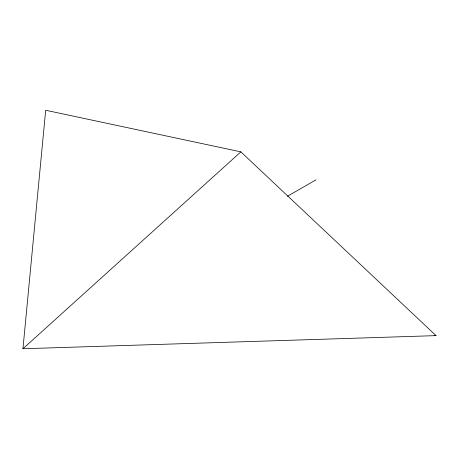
<?xml version="1.0" encoding="UTF-8"?>
<svg xmlns="http://www.w3.org/2000/svg" width="459" height="459" viewBox="0 0 459 459"><rect width="100%" height="100%" fill="white"/><g stroke="black" fill="none" stroke-linecap="round" stroke-linejoin="round"><path stroke-width="0.69" d="M22.95 348.748L45.676 110.252L240.866 151.86L436.05 335.627L22.95 348.748L240.866 151.86M287.466 196.268L316.027 179.802M434.65 335.328L436.05 335.627"/></g></svg>
